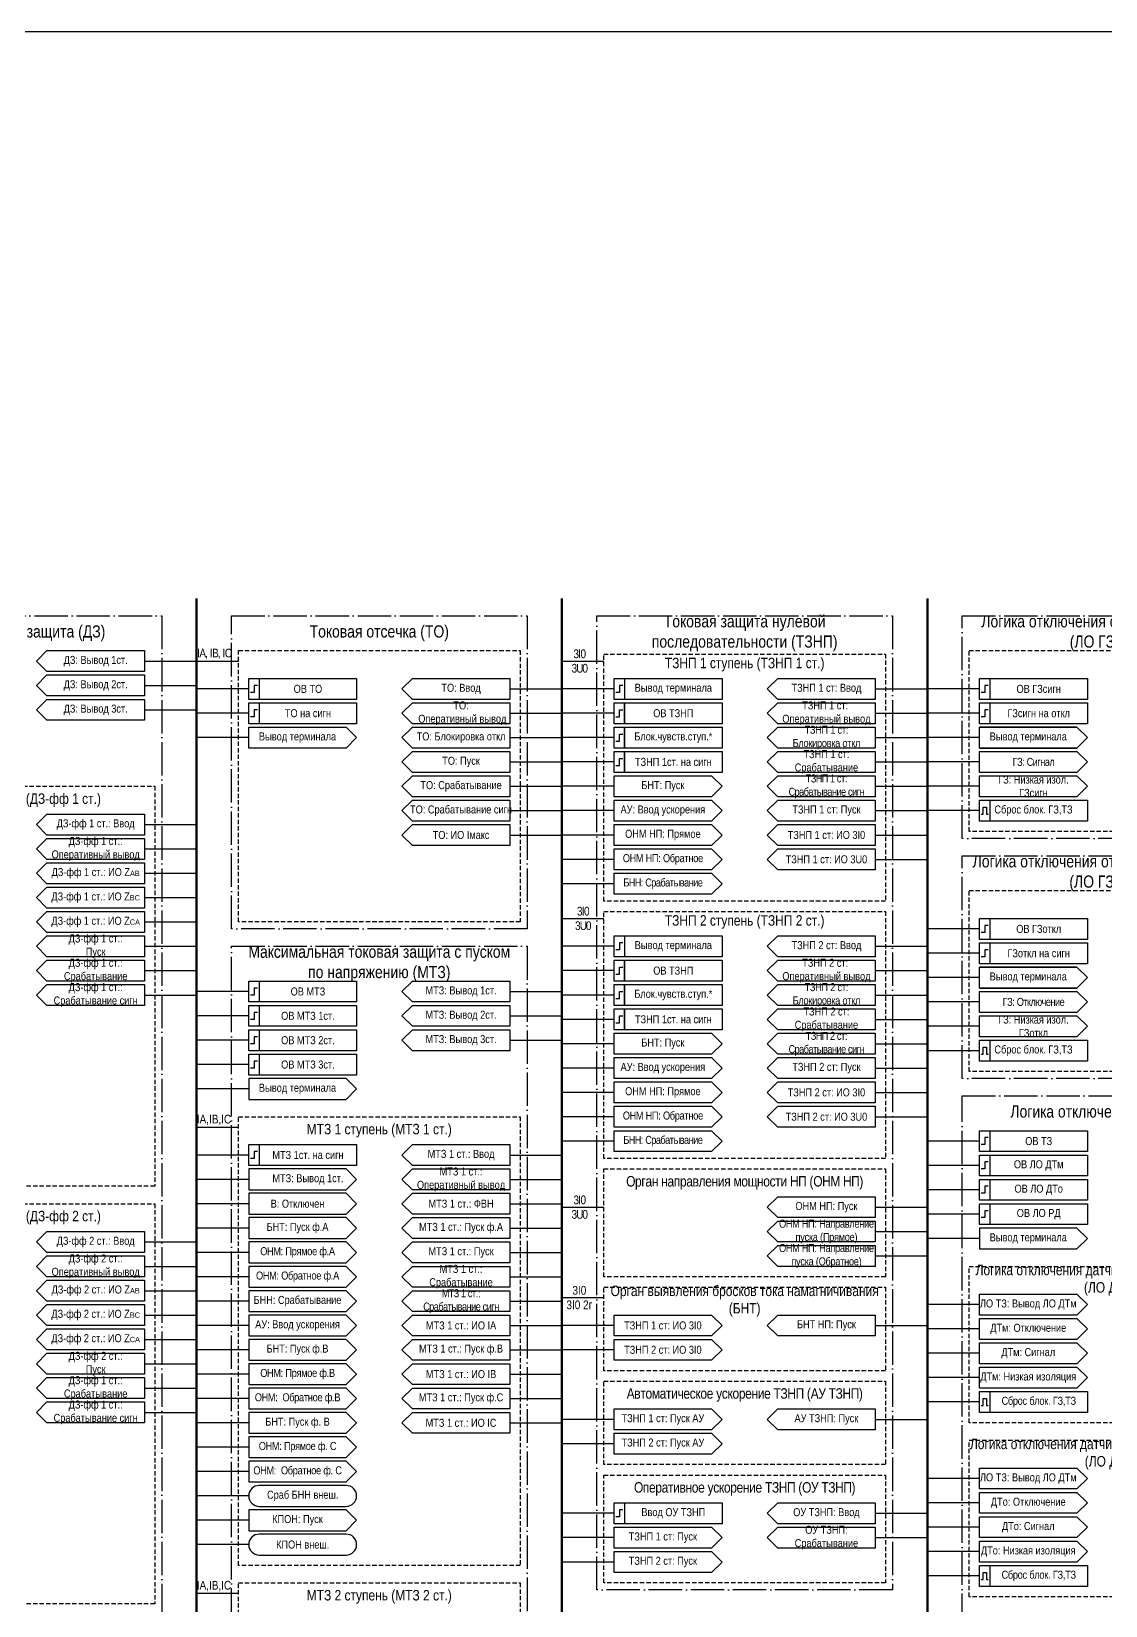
# Model space of a CAD drawing. Header units: millimetres. Extents: x -32357 to 1150, y -489 to 2440.
# Drawn here: x -28495.4 to -28186.8, y 492.5 to 945 of the extents above; entities that cross this region are included whole.
import ezdxf

# ---------------------------------------------------------------- set-up
doc = ezdxf.new("R2010")
doc.units = ezdxf.units.MM
doc.linetypes.add('ACAD_ISO04W100', pattern=[30, 24, -3, 0, -3])
doc.linetypes.add('штриховая2', pattern=[0.375, 0.25, -0.125])
doc.layers.add('TEXT', color=7, linetype='Continuous', lineweight=25)
doc.styles.add('2.5_Gost_RD', font='ARIALN.TTF', dxfattribs={"height": 2.5})
doc.styles.add('3.5_Gost_RD', font='ARIALN.TTF', dxfattribs={"height": 3.5})

msp = doc.modelspace()

# ---------------------------------------------------------------- linework, layer by layer
at = {"lineweight": 100, "ltscale": 100}
for p, q in [((-28448, 782), (-28448, -216)), ((-28343, 782), (-28343, -216)), ((-28238, 782), (-28238, -216))]:
    msp.add_line(p, q, dxfattribs=at)
at = {"ltscale": 100}
for p, q in [((-28463, 764), (-28448, 764)), ((-28448, 764), (-28436, 764)), ((-28343, 764), (-28331, 764)), ((-28463, 757), (-28448, 757)), ((-28433, 756), (-28448, 756)), ((-28358, 756), (-28343, 756)), ((-28328, 756), (-28343, 756)), ((-28253, 756), (-28238, 756)), ((-28223, 756), (-28238, 756)), ((-28463, 750), (-28448, 750)), ((-28433, 749), (-28448, 749)), ((-28358, 749), (-28343, 749)), ((-28328, 749), (-28343, 749)), ((-28253, 749), (-28238, 749)), ((-28223, 749), (-28238, 749)), ((-28433, 742), (-28448, 742)), ((-28358, 742), (-28343, 742)), ((-28328, 742), (-28343, 742)), ((-28253, 742), (-28238, 742)), ((-28223, 742), (-28238, 742)), ((-28358, 735), (-28343, 735)), ((-28328, 735), (-28343, 735)), ((-28253, 735), (-28238, 735)), ((-28223, 735), (-28238, 735)), ((-28358, 728), (-28343, 728)), ((-28328, 728), (-28343, 728)), ((-28253, 728), (-28238, 728)), ((-28223, 728), (-28238, 728)), ((-28358, 721), (-28343, 721)), ((-28328, 721), (-28343, 721)), ((-28253, 721), (-28238, 721)), ((-28223, 721), (-28238, 721)), ((-28463, 717), (-28448, 717)), ((-28358, 714), (-28343, 714)), ((-28328, 714), (-28343, 714)), ((-28253, 714), (-28238, 714)), ((-28463, 710), (-28448, 710)), ((-28328, 707), (-28343, 707)), ((-28253, 707), (-28238, 707)), ((-28463, 703), (-28448, 703)), ((-28328, 700), (-28343, 700)), ((-28463, 696), (-28448, 696)), ((-28463, 689), (-28448, 689)), ((-28343, 690), (-28331, 690)), ((-28223, 687), (-28238, 687)), ((-28463, 682), (-28448, 682)), ((-28328, 682), (-28343, 682)), ((-28253, 682), (-28238, 682)), ((-28223, 680), (-28238, 680)), ((-28463, 675), (-28448, 675)), ((-28328, 675), (-28343, 675)), ((-28253, 675), (-28238, 675)), ((-28223, 673), (-28238, 673)), ((-28463, 668), (-28448, 668)), ((-28433, 669), (-28448, 669)), ((-28358, 669), (-28343, 669)), ((-28328, 668), (-28343, 668)), ((-28253, 668), (-28238, 668)), ((-28223, 666), (-28238, 666)), ((-28433, 662), (-28448, 662)), ((-28358, 662), (-28343, 662)), ((-28328, 661), (-28343, 661)), ((-28253, 661), (-28238, 661)), ((-28223, 659), (-28238, 659)), ((-28433, 655), (-28448, 655)), ((-28358, 655), (-28343, 655)), ((-28328, 654), (-28343, 654)), ((-28253, 654), (-28238, 654)), ((-28223, 652), (-28238, 652)), ((-28433, 648), (-28448, 648)), ((-28328, 647), (-28343, 647)), ((-28253, 647), (-28238, 647)), ((-28433, 641), (-28448, 641)), ((-28328, 640), (-28343, 640)), ((-28253, 640), (-28238, 640)), ((-28448, 630), (-28436, 630)), ((-28328, 633), (-28343, 633)), ((-28253, 633), (-28238, 633)), ((-28328, 626), (-28343, 626)), ((-28223, 626), (-28238, 626)), ((-28433, 622), (-28448, 622)), ((-28358, 622), (-28343, 622)), ((-28223, 619), (-28238, 619)), ((-28433, 615), (-28448, 615)), ((-28358, 615), (-28343, 615)), ((-28223, 612), (-28238, 612)), ((-28433, 608), (-28448, 608)), ((-28358, 608), (-28343, 608)), ((-28343, 607), (-28331, 607)), ((-28253, 607), (-28238, 607)), ((-28223, 605), (-28238, 605)), ((-28433, 601), (-28448, 601)), ((-28358, 601), (-28343, 601)), ((-28253, 600), (-28238, 600)), ((-28223, 598), (-28238, 598)), ((-28463, 597), (-28448, 597)), ((-28433, 594), (-28448, 594)), ((-28358, 594), (-28343, 594)), ((-28253, 593), (-28238, 593)), ((-28463, 590), (-28448, 590)), ((-28433, 587), (-28448, 587)), ((-28358, 587), (-28343, 587)), ((-28463, 583), (-28448, 583)), ((-28433, 580), (-28448, 580)), ((-28358, 580), (-28343, 580)), ((-28343, 581), (-28331, 581)), ((-28463, 576), (-28448, 576)), ((-28223, 579), (-28238, 579)), ((-28433, 573), (-28448, 573)), ((-28358, 573), (-28343, 573)), ((-28328, 573), (-28343, 573)), ((-28253, 573), (-28238, 573)), ((-28223, 572), (-28238, 572)), ((-28463, 569), (-28448, 569)), ((-28433, 566), (-28448, 566)), ((-28358, 566), (-28343, 566)), ((-28328, 566), (-28343, 566)), ((-28463, 562), (-28448, 562)), ((-28223, 565), (-28238, 565)), ((-28433, 559), (-28448, 559)), ((-28358, 559), (-28343, 559)), ((-28223, 558), (-28238, 558)), ((-28463, 555), (-28448, 555)), ((-28463, 548), (-28448, 548)), ((-28433, 552), (-28448, 552)), ((-28358, 552), (-28343, 552)), ((-28223, 551), (-28238, 551)), ((-28433, 545), (-28448, 545)), ((-28358, 545), (-28343, 545)), ((-28328, 546), (-28343, 546)), ((-28253, 546), (-28238, 546)), ((-28328, 539), (-28343, 539)), ((-28433, 538), (-28448, 538)), ((-28433, 531), (-28448, 531)), ((-28223, 529), (-28238, 529)), ((-28433, 524), (-28448, 524)), ((-28223, 522), (-28238, 522)), ((-28433, 517), (-28448, 517)), ((-28328, 519), (-28343, 519)), ((-28253, 519), (-28238, 519)), ((-28328, 512), (-28343, 512)), ((-28253, 512), (-28238, 512)), ((-28223, 515), (-28238, 515)), ((-28433, 510), (-28448, 510)), ((-28223, 508), (-28238, 508)), ((-28328, 505), (-28343, 505)), ((-28223, 501), (-28238, 501)), ((-28448, 496), (-28436, 496))]:
    msp.add_line(p, q, dxfattribs=at)
for points in [[(-29040, 945), (-27556, 945), (-27556, -489), (-29040, -489)], [(-28463, 761), (-28491, 761), (-28494, 764), (-28491, 767), (-28463, 767)], [(-28463, 754), (-28491, 754), (-28494, 757), (-28491, 760), (-28463, 760)], [(-28433, 759), (-28430, 759), (-28430, 753), (-28433, 753)], [(-28433, 759), (-28402, 759), (-28402, 753), (-28433, 753)], [(-28358, 759), (-28358, 753), (-28386, 753), (-28389, 756), (-28386, 759)], [(-28328, 759), (-28325, 759), (-28325, 753), (-28328, 753)], [(-28328, 759), (-28297, 759), (-28297, 753), (-28328, 753)], [(-28253, 759), (-28253, 753), (-28281, 753), (-28284, 756), (-28281, 759)], [(-28223, 759), (-28220, 759), (-28220, 753), (-28223, 753)], [(-28223, 759), (-28192, 759), (-28192, 753), (-28223, 753)], [(-28463, 747), (-28491, 747), (-28494, 750), (-28491, 753), (-28463, 753)], [(-28433, 752), (-28430, 752), (-28430, 746), (-28433, 746)], [(-28433, 752), (-28402, 752), (-28402, 746), (-28433, 746)], [(-28358, 752), (-28358, 746), (-28386, 746), (-28389, 749), (-28386, 752)], [(-28328, 752), (-28325, 752), (-28325, 746), (-28328, 746)], [(-28325, 752), (-28297, 752), (-28297, 746), (-28325, 746)], [(-28253, 746), (-28281, 746), (-28284, 749), (-28281, 752), (-28253, 752)], [(-28223, 752), (-28220, 752), (-28220, 746), (-28223, 746)], [(-28223, 752), (-28192, 752), (-28192, 746), (-28223, 746)], [(-28328, 745), (-28325, 745), (-28325, 739), (-28328, 739)], [(-28325, 745), (-28297, 745), (-28297, 739), (-28325, 739)], [(-28253, 739), (-28281, 739), (-28284, 742), (-28281, 745), (-28253, 745)], [(-28328, 738), (-28325, 738), (-28325, 732), (-28328, 732)], [(-28325, 738), (-28297, 738), (-28297, 732), (-28325, 732)], [(-28284, 735), (-28281, 738), (-28253, 738), (-28253, 732), (-28281, 732)], [(-28300, 731), (-28297, 728), (-28300, 725), (-28328, 725), (-28328, 731)], [(-28284, 728), (-28281, 731), (-28253, 731), (-28253, 725), (-28281, 725)], [(-28463, 714), (-28491, 714), (-28494, 717), (-28491, 720), (-28463, 720)], [(-28300, 724), (-28297, 721), (-28300, 718), (-28328, 718), (-28328, 724)], [(-28284, 721), (-28281, 724), (-28253, 724), (-28253, 718), (-28281, 718)], [(-28223, 724), (-28192, 724), (-28192, 718), (-28223, 718)], [(-28223, 724), (-28220, 724), (-28220, 718), (-28223, 718)], [(-28300, 717), (-28297, 714), (-28300, 711), (-28328, 711), (-28328, 717)], [(-28253, 717), (-28253, 711), (-28281, 711), (-28284, 714), (-28281, 717)], [(-28491, 713), (-28463, 713), (-28463, 707), (-28491, 707), (-28494, 710)], [(-28463, 700), (-28491, 700), (-28494, 703), (-28491, 706), (-28463, 706)], [(-28300, 710), (-28297, 707), (-28300, 704), (-28328, 704), (-28328, 710)], [(-28253, 710), (-28253, 704), (-28281, 704), (-28284, 707), (-28281, 710)], [(-28300, 703), (-28297, 700), (-28300, 697), (-28328, 697), (-28328, 703)], [(-28463, 693), (-28491, 693), (-28494, 696), (-28491, 699), (-28463, 699)], [(-28463, 686), (-28491, 686), (-28494, 689), (-28491, 692), (-28463, 692)], [(-28223, 690), (-28220, 690), (-28220, 684), (-28223, 684)], [(-28223, 690), (-28192, 690), (-28192, 684), (-28223, 684)], [(-28463, 679), (-28491, 679), (-28494, 682), (-28491, 685), (-28463, 685)], [(-28328, 685), (-28325, 685), (-28325, 679), (-28328, 679)], [(-28328, 685), (-28297, 685), (-28297, 679), (-28328, 679)], [(-28253, 685), (-28253, 679), (-28281, 679), (-28284, 682), (-28281, 685)], [(-28223, 683), (-28220, 683), (-28220, 677), (-28223, 677)], [(-28223, 683), (-28192, 683), (-28192, 677), (-28223, 677)], [(-28463, 672), (-28491, 672), (-28494, 675), (-28491, 678), (-28463, 678)], [(-28328, 678), (-28325, 678), (-28325, 672), (-28328, 672)], [(-28325, 678), (-28297, 678), (-28297, 672), (-28325, 672)], [(-28253, 672), (-28281, 672), (-28284, 675), (-28281, 678), (-28253, 678)], [(-28463, 665), (-28491, 665), (-28494, 668), (-28491, 671), (-28463, 671)], [(-28433, 672), (-28430, 672), (-28430, 666), (-28433, 666)], [(-28433, 672), (-28402, 672), (-28402, 666), (-28433, 666)], [(-28358, 666), (-28386, 666), (-28389, 669), (-28386, 672), (-28358, 672)], [(-28328, 671), (-28325, 671), (-28325, 665), (-28328, 665)], [(-28325, 671), (-28297, 671), (-28297, 665), (-28325, 665)], [(-28253, 665), (-28281, 665), (-28284, 668), (-28281, 671), (-28253, 671)], [(-28433, 665), (-28430, 665), (-28430, 659), (-28433, 659)], [(-28433, 665), (-28402, 665), (-28402, 659), (-28433, 659)], [(-28358, 659), (-28386, 659), (-28389, 662), (-28386, 665), (-28358, 665)], [(-28328, 664), (-28325, 664), (-28325, 658), (-28328, 658)], [(-28325, 664), (-28297, 664), (-28297, 658), (-28325, 658)], [(-28284, 661), (-28281, 664), (-28253, 664), (-28253, 658), (-28281, 658)], [(-28433, 658), (-28430, 658), (-28430, 652), (-28433, 652)], [(-28433, 658), (-28402, 658), (-28402, 652), (-28433, 652)], [(-28358, 652), (-28386, 652), (-28389, 655), (-28386, 658), (-28358, 658)], [(-28300, 657), (-28297, 654), (-28300, 651), (-28328, 651), (-28328, 657)], [(-28284, 654), (-28281, 657), (-28253, 657), (-28253, 651), (-28281, 651)], [(-28223, 655), (-28192, 655), (-28192, 649), (-28223, 649)], [(-28223, 655), (-28220, 655), (-28220, 649), (-28223, 649)], [(-28433, 651), (-28430, 651), (-28430, 645), (-28433, 645)], [(-28433, 651), (-28402, 651), (-28402, 645), (-28433, 645)], [(-28300, 650), (-28297, 647), (-28300, 644), (-28328, 644), (-28328, 650)], [(-28284, 647), (-28281, 650), (-28253, 650), (-28253, 644), (-28281, 644)], [(-28300, 643), (-28297, 640), (-28300, 637), (-28328, 637), (-28328, 643)], [(-28253, 643), (-28253, 637), (-28281, 637), (-28284, 640), (-28281, 643)], [(-28300, 636), (-28297, 633), (-28300, 630), (-28328, 630), (-28328, 636)], [(-28253, 636), (-28253, 630), (-28281, 630), (-28284, 633), (-28281, 636)], [(-28300, 629), (-28297, 626), (-28300, 623), (-28328, 623), (-28328, 629)], [(-28223, 629), (-28220, 629), (-28220, 623), (-28223, 623)], [(-28223, 629), (-28192, 629), (-28192, 623), (-28223, 623)], [(-28433, 625), (-28430, 625), (-28430, 619), (-28433, 619)], [(-28433, 625), (-28402, 625), (-28402, 619), (-28433, 619)], [(-28358, 625), (-28358, 619), (-28386, 619), (-28389, 622), (-28386, 625)], [(-28223, 622), (-28220, 622), (-28220, 616), (-28223, 616)], [(-28223, 622), (-28192, 622), (-28192, 616), (-28223, 616)], [(-28358, 618), (-28358, 612), (-28386, 612), (-28389, 615), (-28386, 618)], [(-28223, 615), (-28220, 615), (-28220, 609), (-28223, 609)], [(-28223, 615), (-28192, 615), (-28192, 609), (-28223, 609)], [(-28253, 604), (-28281, 604), (-28284, 607), (-28281, 610), (-28253, 610)], [(-28223, 608), (-28220, 608), (-28220, 602), (-28223, 602)], [(-28223, 608), (-28192, 608), (-28192, 602), (-28223, 602)], [(-28358, 604), (-28358, 598), (-28386, 598), (-28389, 601), (-28386, 604)], [(-28253, 597), (-28281, 597), (-28284, 600), (-28281, 603), (-28253, 603)], [(-28463, 594), (-28491, 594), (-28494, 597), (-28491, 600), (-28463, 600)], [(-28491, 593), (-28463, 593), (-28463, 587), (-28491, 587), (-28494, 590)], [(-28358, 597), (-28358, 591), (-28386, 591), (-28389, 594), (-28386, 597)], [(-28253, 590), (-28281, 590), (-28284, 593), (-28281, 596), (-28253, 596)], [(-28358, 590), (-28358, 584), (-28386, 584), (-28389, 587), (-28386, 590)], [(-28463, 580), (-28491, 580), (-28494, 583), (-28491, 586), (-28463, 586)], [(-28358, 583), (-28358, 577), (-28386, 577), (-28389, 580), (-28386, 583)], [(-28463, 573), (-28491, 573), (-28494, 576), (-28491, 579), (-28463, 579)], [(-28358, 576), (-28358, 570), (-28386, 570), (-28389, 573), (-28386, 576)], [(-28253, 570), (-28281, 570), (-28284, 573), (-28281, 576), (-28253, 576)], [(-28463, 566), (-28491, 566), (-28494, 569), (-28491, 572), (-28463, 572)], [(-28358, 569), (-28358, 563), (-28386, 563), (-28389, 566), (-28386, 569)], [(-28463, 559), (-28491, 559), (-28494, 562), (-28491, 565), (-28463, 565)], [(-28358, 562), (-28358, 556), (-28386, 556), (-28389, 559), (-28386, 562)], [(-28463, 552), (-28491, 552), (-28494, 555), (-28491, 558), (-28463, 558)], [(-28358, 555), (-28358, 549), (-28386, 549), (-28389, 552), (-28386, 555)], [(-28223, 554), (-28192, 554), (-28192, 548), (-28223, 548)], [(-28223, 554), (-28220, 554), (-28220, 548), (-28223, 548)], [(-28463, 545), (-28491, 545), (-28494, 548), (-28491, 551), (-28463, 551)], [(-28358, 548), (-28358, 542), (-28386, 542), (-28389, 545), (-28386, 548)], [(-28253, 543), (-28281, 543), (-28284, 546), (-28281, 549), (-28253, 549)], [(-28328, 522), (-28325, 522), (-28325, 516), (-28328, 516)], [(-28328, 522), (-28297, 522), (-28297, 516), (-28328, 516)], [(-28253, 516), (-28281, 516), (-28284, 519), (-28281, 522), (-28253, 522)], [(-28253, 509), (-28281, 509), (-28284, 512), (-28281, 515), (-28253, 515)], [(-28223, 504), (-28192, 504), (-28192, 498), (-28223, 498)], [(-28223, 504), (-28220, 504), (-28220, 498), (-28223, 498)]]:
    msp.add_lwpolyline(points, close=True, dxfattribs=at)
at = {"color": 251, "linetype": 'ACAD_ISO04W100', "lineweight": 30, "ltscale": 0.4, "true_color": 0x58595b}
for points in [[(-28543, 777), (-28458, 777), (-28458, -211), (-28543, -211)], [(-28438, 777), (-28353, 777), (-28353, 687), (-28438, 687)], [(-28333, 777), (-28248, 777), (-28248, 497), (-28333, 497)], [(-28228, 777), (-28143, 777), (-28143, 713), (-28228, 713)], [(-28228, 708), (-28143, 708), (-28143, 644), (-28228, 644)], [(-28438, 682), (-28353, 682), (-28353, -105), (-28438, -105)], [(-28228, 639), (-28143, 639), (-28143, 450), (-28228, 450)]]:
    msp.add_lwpolyline(points, close=True, dxfattribs=at)
at = {"linetype": 'штриховая2', "ltscale": 5}
for points in [[(-28436, 767), (-28355, 767), (-28355, 689), (-28436, 689)], [(-28331, 766), (-28250, 766), (-28250, 695), (-28331, 695)], [(-28226, 767), (-28145, 767), (-28145, 715), (-28226, 715)], [(-28541, 728), (-28460, 728), (-28460, 613), (-28541, 613)], [(-28226, 698), (-28145, 698), (-28145, 646), (-28226, 646)], [(-28331, 692), (-28250, 692), (-28250, 621), (-28331, 621)], [(-28436, 633), (-28355, 633), (-28355, 504), (-28436, 504)], [(-28331, 618), (-28250, 618), (-28250, 587), (-28331, 587)], [(-28541, 608), (-28460, 608), (-28460, 493), (-28541, 493)], [(-28226, 590), (-28145, 590), (-28145, 545), (-28226, 545)], [(-28331, 584), (-28250, 584), (-28250, 560), (-28331, 560)], [(-28331, 557), (-28250, 557), (-28250, 533), (-28331, 533)], [(-28226, 540), (-28145, 540), (-28145, 495), (-28226, 495)], [(-28331, 530), (-28250, 530), (-28250, 499), (-28331, 499)], [(-28436, 499), (-28355, 499), (-28355, 370), (-28436, 370)]]:
    msp.add_lwpolyline(points, close=True, dxfattribs=at)
at = {"lineweight": 30, "ltscale": 100}
for points in [[(-28430.5, 757), (-28431.5, 757), (-28431.5, 755), (-28432.5, 755)], [(-28325.5, 757), (-28326.5, 757), (-28326.5, 755), (-28327.5, 755)], [(-28220.5, 757), (-28221.5, 757), (-28221.5, 755), (-28222.5, 755)], [(-28430.5, 750), (-28431.5, 750), (-28431.5, 748), (-28432.5, 748)], [(-28327.5, 748), (-28326.5, 748), (-28326.5, 750), (-28325.5, 750)], [(-28220.5, 750), (-28221.5, 750), (-28221.5, 748), (-28222.5, 748)], [(-28327.5, 741), (-28326.5, 741), (-28326.5, 743), (-28325.5, 743)], [(-28327.5, 734), (-28326.5, 734), (-28326.5, 736), (-28325.5, 736)], [(-28222.5, 720), (-28222, 720), (-28222, 722), (-28221, 722), (-28221, 720), (-28220.5, 720)], [(-28220.5, 688), (-28221.5, 688), (-28221.5, 686), (-28222.5, 686)], [(-28325.5, 683), (-28326.5, 683), (-28326.5, 681), (-28327.5, 681)], [(-28220.5, 681), (-28221.5, 681), (-28221.5, 679), (-28222.5, 679)], [(-28327.5, 674), (-28326.5, 674), (-28326.5, 676), (-28325.5, 676)], [(-28430.5, 670), (-28431.5, 670), (-28431.5, 668), (-28432.5, 668)], [(-28327.5, 667), (-28326.5, 667), (-28326.5, 669), (-28325.5, 669)], [(-28430.5, 663), (-28431.5, 663), (-28431.5, 661), (-28432.5, 661)], [(-28327.5, 660), (-28326.5, 660), (-28326.5, 662), (-28325.5, 662)], [(-28430.5, 656), (-28431.5, 656), (-28431.5, 654), (-28432.5, 654)], [(-28222.5, 651), (-28222, 651), (-28222, 653), (-28221, 653), (-28221, 651), (-28220.5, 651)], [(-28430.5, 649), (-28431.5, 649), (-28431.5, 647), (-28432.5, 647)], [(-28220.5, 627), (-28221.5, 627), (-28221.5, 625), (-28222.5, 625)], [(-28430.5, 623), (-28431.5, 623), (-28431.5, 621), (-28432.5, 621)], [(-28220.5, 620), (-28221.5, 620), (-28221.5, 618), (-28222.5, 618)], [(-28220.5, 613), (-28221.5, 613), (-28221.5, 611), (-28222.5, 611)], [(-28220.5, 606), (-28221.5, 606), (-28221.5, 604), (-28222.5, 604)], [(-28222.5, 550), (-28222, 550), (-28222, 552), (-28221, 552), (-28221, 550), (-28220.5, 550)], [(-28325.5, 520), (-28326.5, 520), (-28326.5, 518), (-28327.5, 518)], [(-28222.5, 500), (-28222, 500), (-28222, 502), (-28221, 502), (-28221, 500), (-28220.5, 500)]]:
    msp.add_lwpolyline(points, dxfattribs=at)
at = {"ltscale": 100}
for points in [[(-28433, 745), (-28405, 745), (-28402, 742), (-28405, 739), (-28433, 739), (-28433, 745)], [(-28389, 742), (-28386, 745), (-28358, 745), (-28358, 739), (-28386, 739), (-28389, 742)], [(-28389, 735), (-28386, 738), (-28358, 738), (-28358, 732), (-28386, 732), (-28389, 735)], [(-28223, 738), (-28195, 738), (-28192, 735), (-28195, 732), (-28223, 732), (-28223, 738)], [(-28389, 728), (-28386, 731), (-28358, 731), (-28358, 725), (-28386, 725), (-28389, 728)], [(-28223, 731), (-28195, 731), (-28192, 728), (-28195, 725), (-28223, 725), (-28223, 731)], [(-28389, 721), (-28386, 724), (-28358, 724), (-28358, 718), (-28386, 718), (-28389, 721)], [(-28389, 714), (-28386, 717), (-28358, 717), (-28358, 711), (-28386, 711), (-28389, 714)], [(-28223, 669), (-28195, 669), (-28192, 666), (-28195, 663), (-28223, 663), (-28223, 669)], [(-28223, 662), (-28195, 662), (-28192, 659), (-28195, 656), (-28223, 656), (-28223, 662)], [(-28402, 641), (-28405, 644), (-28433, 644), (-28433, 638), (-28405, 638), (-28402, 641)], [(-28402, 615), (-28405, 618), (-28433, 618), (-28433, 612), (-28405, 612), (-28402, 615)], [(-28402, 608), (-28405, 611), (-28433, 611), (-28433, 605), (-28405, 605), (-28402, 608)], [(-28358, 605), (-28386, 605), (-28389, 608), (-28386, 611), (-28358, 611), (-28358, 605), (-28386, 605), (-28389, 608), (-28386, 611), (-28358, 611)], [(-28402, 601), (-28405, 604), (-28433, 604), (-28433, 598), (-28405, 598), (-28402, 601)], [(-28192, 598), (-28195, 601), (-28223, 601), (-28223, 595), (-28195, 595), (-28192, 598)], [(-28402, 594), (-28405, 597), (-28433, 597), (-28433, 591), (-28405, 591), (-28402, 594)], [(-28402, 587), (-28405, 590), (-28433, 590), (-28433, 584), (-28405, 584), (-28402, 587)], [(-28402, 580), (-28405, 583), (-28433, 583), (-28433, 577), (-28405, 577), (-28402, 580)], [(-28223, 582), (-28195, 582), (-28192, 579), (-28195, 576), (-28223, 576), (-28223, 582)], [(-28402, 573), (-28405, 576), (-28433, 576), (-28433, 570), (-28405, 570), (-28402, 573)], [(-28328, 576), (-28300, 576), (-28297, 573), (-28300, 570), (-28328, 570), (-28328, 576)], [(-28223, 575), (-28195, 575), (-28192, 572), (-28195, 569), (-28223, 569), (-28223, 575)], [(-28402, 566), (-28405, 569), (-28433, 569), (-28433, 563), (-28405, 563), (-28402, 566)], [(-28328, 569), (-28300, 569), (-28297, 566), (-28300, 563), (-28328, 563), (-28328, 569)], [(-28223, 568), (-28195, 568), (-28192, 565), (-28195, 562), (-28223, 562), (-28223, 568)], [(-28402, 559), (-28405, 562), (-28433, 562), (-28433, 556), (-28405, 556), (-28402, 559)], [(-28223, 561), (-28195, 561), (-28192, 558), (-28195, 555), (-28223, 555), (-28223, 561)], [(-28402, 552), (-28405, 555), (-28433, 555), (-28433, 549), (-28405, 549), (-28402, 552)], [(-28402, 545), (-28405, 548), (-28433, 548), (-28433, 542), (-28405, 542), (-28402, 545)], [(-28328, 549), (-28300, 549), (-28297, 546), (-28300, 543), (-28328, 543), (-28328, 549)], [(-28402, 538), (-28405, 541), (-28433, 541), (-28433, 535), (-28405, 535), (-28402, 538)], [(-28328, 542), (-28300, 542), (-28297, 539), (-28300, 536), (-28328, 536), (-28328, 542)], [(-28402, 531), (-28405, 534), (-28433, 534), (-28433, 528), (-28405, 528), (-28402, 531)], [(-28223, 532), (-28195, 532), (-28192, 529), (-28195, 526), (-28223, 526), (-28223, 532)], [(-28223, 525), (-28195, 525), (-28192, 522), (-28195, 519), (-28223, 519), (-28223, 525)], [(-28402, 517), (-28405, 520), (-28433, 520), (-28433, 514), (-28405, 514), (-28402, 517)], [(-28223, 518), (-28195, 518), (-28192, 515), (-28195, 512), (-28223, 512), (-28223, 518)], [(-28328, 515), (-28300, 515), (-28297, 512), (-28300, 509), (-28328, 509), (-28328, 515)], [(-28328, 508), (-28300, 508), (-28297, 505), (-28300, 502), (-28328, 502), (-28328, 508)], [(-28223, 511), (-28195, 511), (-28192, 508), (-28195, 505), (-28223, 505), (-28223, 511)]]:
    msp.add_lwpolyline(points, dxfattribs=at)
for points in [[(-28430, 521), (-28405, 521, 1), (-28405, 527), (-28430, 527, 1)], [(-28430, 507), (-28405, 507, 1), (-28405, 513), (-28430, 513, 1)]]:
    msp.add_lwpolyline(points, format="xyb", close=True, dxfattribs=at)
at = {"layer": 'TEXT', "ltscale": 100}
for points in [[(-28223, 739), (-28195, 739), (-28192, 742), (-28195, 745), (-28223, 745), (-28195, 745), (-28192, 742), (-28195, 739), (-28223, 739), (-28223, 745)], [(-28223, 670), (-28195, 670), (-28192, 673), (-28195, 676), (-28223, 676), (-28195, 676), (-28192, 673), (-28195, 670), (-28223, 670), (-28223, 676)]]:
    msp.add_lwpolyline(points, dxfattribs=at)

# ---------------------------------------------------------------- texts
at = {"color": 30, "ltscale": 100, "true_color": 0xf7941d, "attachment_point": 5, "style": '3.5_Gost_RD'}
for s, insert, char_height, width in [('Дистанционная защита (ДЗ)', (-28500.5, 772), 3.5, 85), ('ДЗ-фф 1 ступень (ДЗ-фф 1 ст.)', (-28500.5, 724), 3, 81), ('ДЗ-фф 2 ступень (ДЗ-фф 2 ст.)', (-28500.5, 604), 3, 81)]:
    msp.add_mtext(s, dxfattribs=dict(at, insert=insert, char_height=char_height, width=width))
at = {"color": 30, "ltscale": 100, "attachment_point": 5, "style": '3.5_Gost_RD'}
for s, insert, char_height, width in [('Токовая отсечка (ТО)', (-28395.5, 772), 3.5, 85), ('{\\C30;\\c1938679;Токовая защита нулевой \\Pпоследовательности (ТЗНП)}', (-28290.5, 772), 3.5, 85), ('Логика отключения сигнальной ступени \\P(ЛО ГЗ сигн) ', (-28185.5, 772), 3.5, 85), ('{\\C30;\\c1938679;ТЗНП 1 ступень (ТЗНП 1 ст.)}', (-28290.5, 763), 3, 81), ('Логика отключения отключающей ступени \\P(ЛО ГЗ откл) ', (-28185.5, 703), 3.5, 85), ('{\\C30;\\c1938679;ТЗНП 2 ступень (ТЗНП 2 ст.)}', (-28290.5, 689), 3, 81), ('{\\C30;\\c1938679;Максимальная токовая защита с пуском \\Pпо напряжению (МТЗ)}', (-28395.5, 677), 3.5, 85), ('{\\C30;\\c1938679;Логика отключения ТЗ (ЛО ТЗ)}', (-28185.5, 634), 3.5, 85), ('{\\C30;\\c1938679;МТЗ 1 ступень (МТЗ 1 ст.)}', (-28395.5, 629), 3, 81), ('\\pt147;{\\T0.95;\\C30;\\c1938679;Орган направления мощности НП (ОНМ НП)}', (-28290.5, 614), 3, 81), ('Логика отключения датчика температуры масла (ЛО ДТм)', (-28185.5, 586), 3, 81), ('{\\C30;\\c1938679;Орган выявления бросков тока намагничивания (БНТ)}', (-28290.5, 580), 3, 81), ('{\\T0.95;\\C30;\\c1938679;Автоматическое ускорение ТЗНП (АУ ТЗНП)}', (-28290.5, 553), 3, 81), ('Логика отключения датчика температуры обмотки (ЛО ДТо)', (-28185.5, 536), 3, 81), ('{\\T0.95;\\C30;\\c1938679;Оперативное ускорение ТЗНП (ОУ ТЗНП)}', (-28290.5, 526), 3, 81), ('{\\C30;\\c1938679;МТЗ 2 ступень (МТЗ 2 ст.)}', (-28395.5, 495), 3, 81)]:
    msp.add_mtext(s, dxfattribs=dict(at, insert=insert, char_height=char_height, width=width))
at = {"ltscale": 100, "attachment_point": 5, "style": '2.5_Gost_RD'}
for s, insert, char_height, width in [('{\\T0.8;IA, IB, IC^J  }', (-28443, 764), 2.5, 10), ('{\\T0.8;3I0\\P3U0}', (-28338, 764), 2.5, 10), ('ТО: Ввод', (-28372, 756), 2.3, 28), ('ТО:\\P Оперативный вывод', (-28372, 749), 2.3, 28), ('\\pt25.3;БНТ: Пуск', (-28314, 728), 2.3, 28), ('ДЗ-фф 1 ст.: Ввод', (-28477, 717), 2.3, 28), ('ДЗ-фф 1 ст.: Оперативный вывод', (-28477, 710), 2.3, 28), ('ДЗ-фф 1 ст.: ИО {\\C7;Z\\H0.66667x;АВ}', (-28477, 703), 2.3, 28), ('ДЗ-фф 1 ст.: ИО {\\C7;Z\\H0.66667x;BC}', (-28477, 696), 2.3, 28), ('{\\T0.8;3I0\\P3U0}', (-28337, 690), 2.5, 10), ('ДЗ-фф 1 ст.: ИО {\\C7;Z\\H0.66667x;CA}', (-28477, 689), 2.3, 28), ('ДЗ-фф 1 ст.: \\PПуск', (-28477, 682), 2.3, 28), ('ДЗ-фф 1 ст.: Срабатывание', (-28477, 675), 2.3, 28), ('ДЗ-фф 1 ст.: Срабатывание сигн', (-28477, 668), 2.3, 28), ('\\pt25.3;БНТ: Пуск', (-28314, 654), 2.3, 28), ('IA,IB,IC\\P ', (-28443, 630), 2.5, 10), ('МТЗ 1 ст.: Ввод', (-28372, 622), 2.3, 28), ('МТЗ 1 ст.: Оперативный вывод', (-28372, 615), 2.3, 28), ('{\\T0.8;3I0\\P3U0}', (-28338, 607), 2.5, 10), ('МТЗ 1 ст.: Пуск ф.А', (-28372, 601), 2.3, 28), ('ДЗ-фф 2 ст.: Ввод', (-28477, 597), 2.3, 28), ('ДЗ-фф 2 ст.: Оперативный вывод', (-28477, 590), 2.3, 28), ('МТЗ 1 ст.: Пуск', (-28372, 594), 2.3, 28), ('МТЗ 1 ст.: Срабатывание ', (-28372, 587), 2.3, 28), ('ДЗ-фф 2 ст.: ИО {\\C7;Z\\H0.66667x;АВ}', (-28477, 583), 2.3, 28), ('3I0\\P3I0 2г', (-28338, 581), 2.5, 10), ('{\\T0.9;МТЗ 1 ст.: Срабатывание сигн}', (-28372, 580), 2.3, 28), ('ЛО ТЗ: Вывод ЛО ДТм', (-28209, 579), 2.3, 28), ('ДЗ-фф 2 ст.: ИО {\\C7;Z\\H0.66667x;BC}', (-28477, 576), 2.3, 28), ('ДЗ-фф 2 ст.: ИО {\\C7;Z\\H0.66667x;CA}', (-28477, 569), 2.3, 28), ('МТЗ 1 ст.: ИО IА', (-28372, 573), 2.3, 28), ('БНТ НП: Пуск', (-28267, 573), 2.3, 28), ('ДТм: Отключение', (-28209, 572), 2.3, 28), ('МТЗ 1 ст.: Пуск ф.В', (-28372, 566), 2.3, 28), ('ДЗ-фф 2 ст.: \\PПуск', (-28477, 562), 2.3, 28), ('ДЗ-фф 1 ст.: Срабатывание', (-28477, 555), 2.3, 28), ('МТЗ 1 ст.: ИО IВ', (-28372, 559), 2.3, 28), ('МТЗ 1 ст.: Пуск ф.С', (-28372, 552), 2.3, 28), ('ДЗ-фф 1 ст.: Срабатывание сигн', (-28477, 548), 2.3, 28), ('МТЗ 1 ст.: ИО IС', (-28372, 545), 2.3, 28), ('АУ ТЗНП: Пуск', (-28267, 546), 2.3, 28), ('ЛО ТЗ: Вывод ЛО ДТм', (-28209, 529), 2.3, 28), ('Сраб БНН внеш.', (-28417.5, 524), 2.3, 31), ('ОУ ТЗНП: Ввод', (-28267, 519), 2.3, 28), ('ДТо: Отключение', (-28209, 522), 2.3, 28), ('КПОН: Пуск', (-28419, 517), 2.3, 28), ('ОУ ТЗНП: Срабатывание', (-28267, 512), 2.3, 28), ('КПОН внеш.', (-28417.5, 510), 2.3, 31), ('IA,IB,IC \\P ', (-28443, 496), 2.5, 10)]:
    msp.add_mtext(s, dxfattribs=dict(at, insert=insert, char_height=char_height, width=width))
at = {"color": 0, "ltscale": 100, "char_height": 2.3, "width": 28, "attachment_point": 5, "style": '2.5_Gost_RD'}
for s, insert in [('{\\C256;Вывод терминала}', (-28419, 641)), ('{\\C256;МТЗ 1ст. на сигн}', (-28416, 622)), ('{\\C256;МТЗ 1 ст.: ФВН}', (-28372, 608)), ('{\\C256;ОНМ НП: Пуск }', (-28267, 607)), ('{\\T0.95;\\C256;ОНМ НП: Направление пуска (Прямое)}', (-28267, 600)), ('{\\C256;Вывод терминала}', (-28209, 598)), ('{\\T0.95;\\C256;ОНМ НП: Направление пуска (Обратное)}', (-28267, 593)), ('{\\C256;ДТм: Сигнал}', (-28209, 565)), ('{\\C256;ДТм: Низкая изоляция}', (-28209, 558)), ('{\\T0.95;\\C256;Сброс блок. ГЗ,ТЗ}', (-28206, 551)), ('{\\C256;ДТо: Сигнал}', (-28209, 515)), ('{\\C256;ДТо: Низкая изоляция}', (-28209, 508)), ('{\\T0.95;\\C256;Сброс блок. ГЗ,ТЗ}', (-28206, 501))]:
    msp.add_mtext(s, dxfattribs=dict(at, insert=insert))
at = {"layer": 'TEXT', "ltscale": 100, "char_height": 2.3, "width": 28, "attachment_point": 5, "style": '2.5_Gost_RD'}
for s, insert in [('ДЗ: Вывод 1ст.', (-28477, 764)), ('ДЗ: Вывод 2ст.', (-28477, 757)), ('ТЗНП 1 ст: Ввод', (-28267, 756)), ('ДЗ: Вывод 3ст.', (-28477, 750)), ('ТЗНП 1 ст:  Оперативный вывод', (-28267, 749)), ('{\\T0.95;ТЗНП 1 ст:  \\PБлокировка откл}', (-28267, 742)), ('ТЗНП 1 ст: Срабатывание', (-28267, 735)), ('{\\T0.9;ТЗНП 1 ст: Срабатывание сигн}', (-28267, 728)), ('АУ: Ввод ускорения', (-28314, 721)), ('ТЗНП 1 ст: Пуск', (-28267, 721)), ('ОНМ НП: Прямое', (-28314, 714)), ('ТЗНП 1 ст: ИО 3I0', (-28267, 714)), ('{\\T0.95;ОНМ НП: Обратное}', (-28314, 707)), ('ТЗНП 1 ст: ИО 3U0', (-28267, 707)), ('{\\T0.9;БНН: Срабатывание}', (-28314, 700)), ('ТЗНП 2 ст: Ввод', (-28267, 682)), ('ТЗНП 2 ст:  Оперативный вывод', (-28267, 675)), ('МТЗ: Вывод 1ст.', (-28372, 669)), ('{\\T0.95;ТЗНП 2 ст:  \\PБлокировка откл}', (-28267, 668)), ('МТЗ: Вывод 2ст.', (-28372, 662)), ('ТЗНП 2 ст: Срабатывание', (-28267, 661)), ('МТЗ: Вывод 3ст.', (-28372, 655)), ('{\\T0.9;ТЗНП 2 ст: Срабатывание сигн}', (-28267, 654)), ('АУ: Ввод ускорения', (-28314, 647)), ('ТЗНП 2 ст: Пуск', (-28267, 647)), ('ОНМ НП: Прямое', (-28314, 640)), ('ТЗНП 2 ст: ИО 3I0', (-28267, 640)), ('{\\T0.95;ОНМ НП: Обратное}', (-28314, 633)), ('ТЗНП 2 ст: ИО 3U0', (-28267, 633)), ('{\\T0.9;БНН: Срабатывание}', (-28314, 626)), ('В: Отключен', (-28419, 608)), ('БНТ: Пуск ф.А', (-28419, 601)), ('{\\T0.95;ОНМ: Прямое ф.А}', (-28419, 594)), ('{\\T0.95;ОНМ: Обратное ф.А}', (-28419, 587)), ('БНН: Срабатывание', (-28419, 580)), ('АУ: Ввод ускорения', (-28419, 573)), ('ТЗНП 1 ст: ИО 3I0', (-28314, 573)), ('БНТ: Пуск ф.В', (-28419, 566)), ('ТЗНП 2 ст: ИО 3I0', (-28314, 566)), ('{\\T0.95;ОНМ: Прямое ф.В}', (-28419, 559)), ('{\\T0.95;ОНМ:  Обратное ф.В}', (-28419, 552)), ('БНТ: Пуск ф. В', (-28419, 545)), ('{\\T0.95;ОНМ: Прямое ф. С}', (-28419, 538)), ('{\\T0.95;ОНМ:  Обратное ф. С}', (-28419, 531))]:
    msp.add_mtext(s, dxfattribs=dict(at, insert=insert))
at = {"layer": 'TEXT', "color": 0, "ltscale": 100, "char_height": 2.3, "attachment_point": 5, "style": '2.5_Gost_RD'}
for s, insert, width in [('{\\C256;ОВ ТО}', (-28416, 756), 28), ('{\\C256;Вывод терминала}', (-28311, 756), 28), ('{\\C256;ОВ ГЗсигн}', (-28206, 756), 28), ('{\\C256;ТО на сигн}', (-28416, 749), 28), ('{\\C256;ОВ ТЗНП}', (-28311, 749), 28), ('{\\C256;ГЗсигн на откл}', (-28206, 749), 28), ('{\\C256;Вывод терминала}', (-28419, 742), 28), ('{\\C256;ТО: Блокировка откл}', (-28372, 742), 28), ('{\\C256;Блок.чувств.ступ.\\C30;*}', (-28311, 742), 28), ('{\\C256;Вывод терминала}', (-28209, 742), 28), ('{\\C256;ТО: Пуск}', (-28372, 735), 28), ('{\\C256;ТЗНП 1ст. на сигн}', (-28311, 735), 28), ('{\\T0.9;\\C256;ГЗ: Сигнал}', (-28207.5, 735), 31), ('{\\C256;ТО: Срабатывание}', (-28372, 728), 28), ('{\\C256;ГЗ: Низкая изол. \\PГЗсигн}', (-28207.5, 728), 31), ('{\\C256;ТО: Срабатывание сигн}', (-28372, 721), 28), ('{\\C256;Сброс блок. ГЗ,ТЗ}', (-28207.5, 721), 31), ('{\\C256;ТО: ИО Iмакс}', (-28372, 714), 28), ('{\\C256;ОВ ГЗоткл}', (-28206, 687), 28), ('{\\C256;Вывод терминала}', (-28311, 682), 28), ('{\\C256;ГЗоткл на сигн}', (-28206, 680), 28), ('{\\C256;ОВ ТЗНП}', (-28311, 675), 28), ('{\\C256;Вывод терминала}', (-28209, 673), 28), ('{\\C256;ОВ МТЗ}', (-28416, 669), 28), ('{\\C256;Блок.чувств.ступ.\\C30;*}', (-28311, 668), 28), ('{\\T0.9;\\C256;ГЗ: Отключение}', (-28207.5, 666), 31), ('{\\C256;ОВ МТЗ 1ст.}', (-28416, 662), 28), ('{\\C256;ТЗНП 1ст. на сигн}', (-28311, 661), 28), ('{\\C256;ГЗ: Низкая изол. \\PГЗоткл}', (-28207.5, 659), 31), ('{\\C256;ОВ МТЗ 2ст.}', (-28416, 655), 28), ('{\\C256;Сброс блок. ГЗ,ТЗ}', (-28207.5, 652), 31), ('{\\C256;ОВ МТЗ 3ст.}', (-28416, 648), 28), ('{\\C256;ОВ ТЗ}', (-28206, 626), 28), ('{\\C256;ОВ ЛО ДТм}', (-28206, 619), 28), ('{\\C256;МТЗ: Вывод 1ст.}', (-28416, 615), 28), ('{\\C256;ОВ ЛО ДТо}', (-28206, 612), 28), ('{\\C256;ОВ ЛО РД}', (-28206, 605), 28), ('{\\C256;ТЗНП 1 ст: Пуск АУ}', (-28314, 546), 28), ('{\\C256;ТЗНП 2 ст: Пуск АУ}', (-28314, 539), 28), ('{\\C256;Ввод ОУ ТЗНП}', (-28311, 519), 28), ('{\\C256;ТЗНП 1 ст: Пуск}', (-28314, 512), 28), ('{\\C256;ТЗНП 2 ст: Пуск}', (-28314, 505), 28)]:
    msp.add_mtext(s, dxfattribs=dict(at, insert=insert, width=width))

doc.saveas('drawing.dxf')
